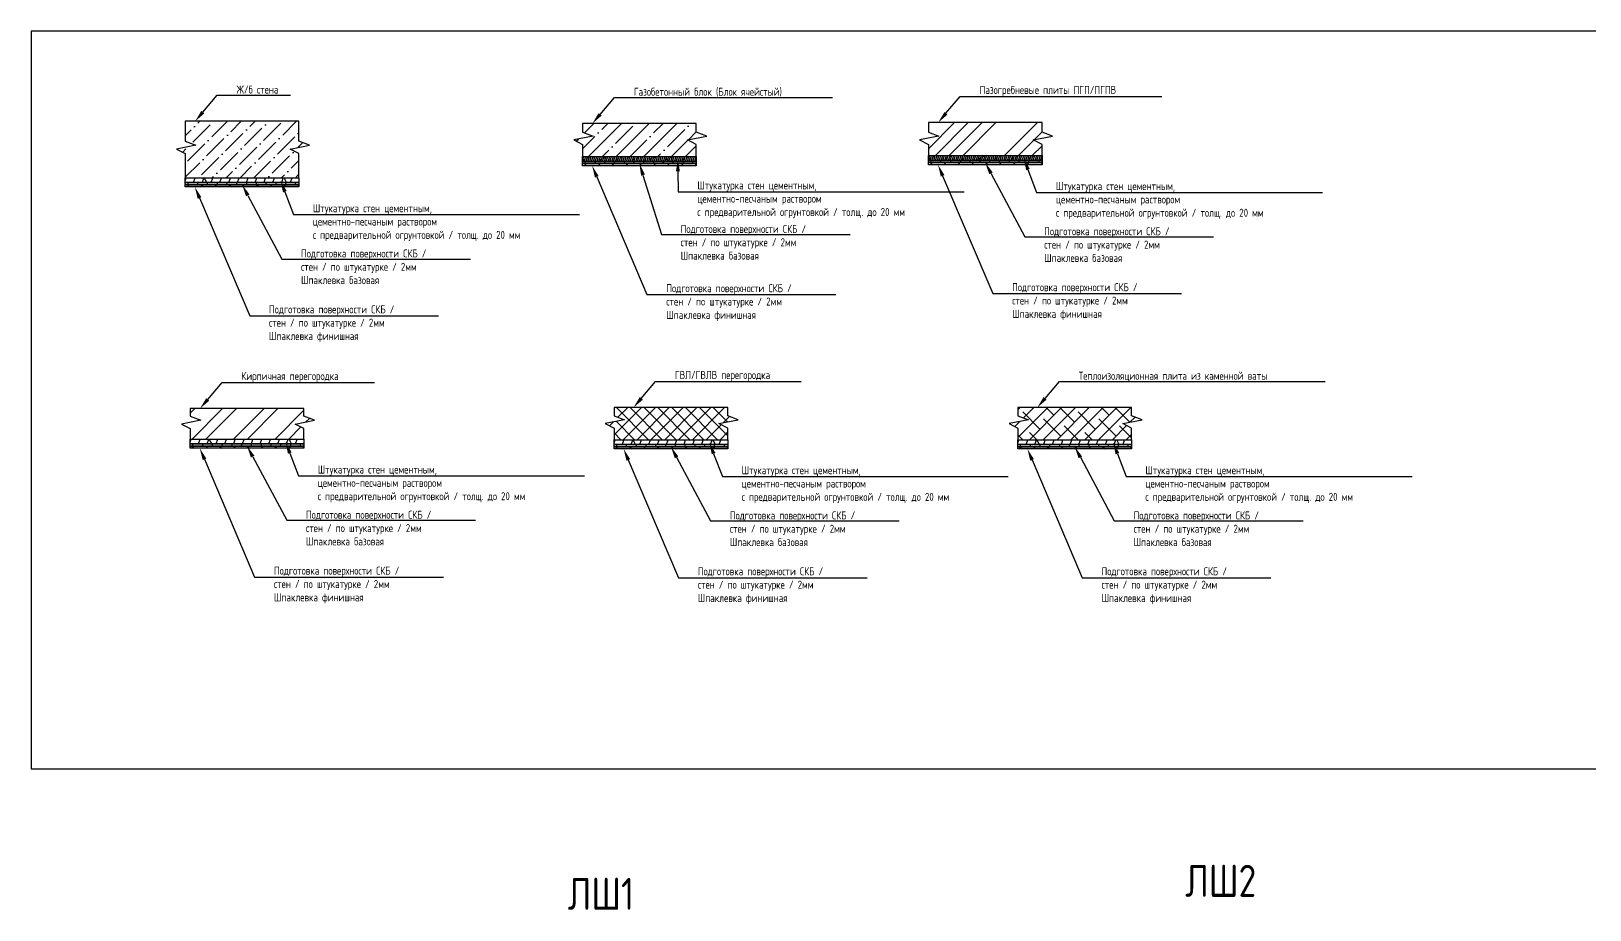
# Model space of a CAD drawing. Header units: millimetres. Extents: x -56773 to 221258, y -262288 to 26541.
# Drawn here: x 147655 to 186614, y 4582 to 26541 of the extents above; entities that cross this region are included whole.
import ezdxf
from ezdxf import colors
from ezdxf.entities.mleader import LeaderData, LeaderLine
from ezdxf.math import Vec2, Vec3

# ---------------------------------------------------------------- set-up
doc = ezdxf.new("R2010")
doc.units = ezdxf.units.MM
doc.styles.get("Standard").update_dxf_attribs({"font": 'ГОСТ тип А.ttf'})

msp = doc.modelspace()

# ---------------------------------------------------------------- hatches: boundary and pattern name
at = {"transparency": 33554687}
h = msp.add_hatch(dxfattribs=at)
h.set_pattern_fill('ANSI36', color=256, scale=77)
h.paths.add_polyline_path([(154348.233, 23485.7256), (154127.5891, 23596.1583), (154612.0486, 23689.6031), (154348.233, 23793.6646), (154348.233, 24288.5345), (151506.9843, 24288.5345), (151506.9843, 23793.6646), (151770.7999, 23689.6031), (151286.3404, 23596.1583), (151506.9843, 23485.7256), (151506.9843, 22879.4888), (154348.233, 22879.4888)])
h = msp.add_hatch(dxfattribs=at)
h.set_pattern_fill('ANSI35', color=256, scale=77)
h.set_pattern_definition([(45, (1493.9, 227.16), (-345.7399, 345.7399), []), (45, (1839.65, 227.16), (-345.7399, 345.7399), [611.1875, -122.2375, 0, -122.2375])])
h.paths.add_polyline_path([(164278.6708, 23712.888), (164058.0269, 23823.3207), (164542.4864, 23916.7654), (164278.6708, 24020.827), (164278.6708, 24233.6664), (161437.4222, 24233.6664), (161437.4222, 24020.827), (161701.2377, 23916.7654), (161216.7782, 23823.3207), (161437.4222, 23712.888), (161437.4222, 23407.9691), (164278.6708, 23407.9691)])
h = msp.add_hatch(dxfattribs=at)
h.set_pattern_fill('ANSI34', color=256, scale=77)
h.set_pattern_definition([(45, (1493.9, 227.2), (-1037.22, 1037.22), []), (45, (1839.6, 227.2), (-1037.22, 1037.22), []), (45, (2185.4, 227.2), (-1037.22, 1037.22), []), (45, (2531.1, 227.2), (-1037.22, 1037.22), [])])
h.paths.add_polyline_path([(172923.255, 23712.888), (172702.6111, 23823.3207), (173187.0706, 23916.7654), (172923.255, 24020.827), (172923.255, 24255.1775), (170082.0063, 24255.1775), (170082.0063, 24020.827), (170345.8219, 23916.7654), (169861.3624, 23823.3207), (170082.0063, 23712.888), (170082.0063, 23433.2622), (172923.255, 23433.2622)])
at = {"lineweight": 30, "transparency": 33554687}
h = msp.add_hatch(dxfattribs=at)
h.set_pattern_fill('DOLMIT', color=6, scale=6.9, angle=72)
h.set_pattern_definition([(72, (9930.44, 528.48), (-41.670541, 13.53958), []), (117, (9930.44, 528.48), (-110.42017, -56.261885), [61.96377, -123.92753])])
h.paths.add_polyline_path([(161437.4222, 23407.9691), (164278.6708, 23407.9691), (164278.6708, 23285.4475), (161437.4222, 23285.4475)])
h = msp.add_hatch(dxfattribs=at)
h.set_pattern_fill('DOLMIT', color=6, scale=6.9, angle=72)
h.set_pattern_definition([(72, (18575.02, 553.773), (-41.670541, 13.53958), []), (117, (18575.02, 553.77), (-110.42017, -56.261885), [61.96377, -123.92753])])
h.paths.add_polyline_path([(170082.0063, 23433.2622), (172923.255, 23433.2622), (172923.255, 23310.7406), (170082.0063, 23310.7406)])
h = msp.add_hatch(dxfattribs=at)
h.set_pattern_fill('ANSI33', color=5, scale=77, angle=45)
h.set_pattern_definition([(90, (9930.44, 528.5), (-488.95, 0), []), (90, (10174.9, 772.96), (-488.95, 0), [244.475, -122.2375])])
h.paths.add_polyline_path([(161437.4222, 23285.4475), (164278.6708, 23285.4475), (164278.6708, 23231.3895), (161437.4222, 23231.3895)])
at = {"lineweight": 30, "true_color": 0x139b48, "transparency": 33554687}
h = msp.add_hatch(dxfattribs=at)
h.set_pattern_fill('ANSI31', color=114, scale=77, angle=90)
h.set_pattern_definition([(135, (9930.44, 528.48), (-172.86993, -172.86993), [])])
h.paths.add_polyline_path([(161437.4222, 23231.3895), (164278.6708, 23231.3895), (164278.6708, 23177.3316), (161437.4222, 23177.3316)])
at = {"lineweight": 30, "transparency": 33554687}
h = msp.add_hatch(dxfattribs=at)
h.set_pattern_fill('ANSI33', color=5, scale=77, angle=45)
h.set_pattern_definition([(90, (18575, 553.77), (-488.95, 0), []), (90, (18819.5, 798.25), (-488.95, 0), [244.475, -122.2375])])
h.paths.add_polyline_path([(170082.0063, 23310.7406), (172923.255, 23310.7406), (172923.255, 23256.6826), (170082.0063, 23256.6826)])
at = {"lineweight": 30, "true_color": 0x139b48, "transparency": 33554687}
h = msp.add_hatch(dxfattribs=at)
h.set_pattern_fill('ANSI31', color=114, scale=77, angle=90)
h.set_pattern_definition([(135, (18575.02, 553.77), (-172.86993, -172.86993), [])])
h.paths.add_polyline_path([(170082.0063, 23256.6826), (172923.255, 23256.6826), (172923.255, 23202.6247), (170082.0063, 23202.6247)])
at = {"lineweight": 30, "transparency": 33554687}
h = msp.add_hatch(dxfattribs=at)
h.set_pattern_fill('DOLMIT', color=6, scale=33, angle=72)
h.paths.add_polyline_path([(151506.9843, 22879.4888), (154348.233, 22879.4888), (154348.233, 22756.9672), (151506.9843, 22756.9672)])
h = msp.add_hatch(dxfattribs=at)
h.set_pattern_fill('ANSI33', color=5, scale=77, angle=45)
h.paths.add_polyline_path([(151506.9843, 22756.9672), (154348.233, 22756.9672), (154348.233, 22702.9092), (151506.9843, 22702.9092)])
at = {"lineweight": 30, "true_color": 0x139b48, "transparency": 33554687}
h = msp.add_hatch(dxfattribs=at)
h.set_pattern_fill('ANSI31', color=114, scale=77, angle=90)
h.paths.add_polyline_path([(151506.9843, 22702.9092), (154348.233, 22702.9092), (154348.233, 22648.8513), (151506.9843, 22648.8513)])
at = {"transparency": 33554687}
h = msp.add_hatch(dxfattribs=at)
h.set_pattern_fill('ANSI32', color=256, scale=77)
h.set_pattern_definition([(45, (-4310, -6872.95), (-518.6098, 518.6098), []), (45, (-3964.3, -6872.95), (-518.6098, 518.6098), [])])
h.paths.add_polyline_path([(154471.4913, 16612.7755), (154250.8474, 16723.2082), (154735.3069, 16816.653), (154471.4913, 16920.7145), (154471.4913, 17110.0829), (151630.2426, 17110.0829), (151630.2426, 16920.7145), (151894.0582, 16816.653), (151409.5987, 16723.2082), (151630.2426, 16612.7755), (151630.2426, 16348.85), (154471.4913, 16348.85)])
h = msp.add_hatch(dxfattribs=at)
h.set_pattern_fill('ANSI37', color=256, scale=77)
h.set_pattern_definition([(45, (-1803.3, -6862.15), (-172.86993, 172.86993), []), (135, (-1803.3, -6862.15), (-172.86993, -172.86993), [])])
h.paths.add_polyline_path([(165066.4226, 16623.5733), (164845.7787, 16734.006), (165330.2381, 16827.4508), (165066.4226, 16931.5123), (165066.4226, 17135.376), (162225.1739, 17135.376), (162225.1739, 16931.5123), (162488.9894, 16827.4508), (162004.53, 16734.006), (162225.1739, 16623.5733), (162225.1739, 16332.343), (165066.4226, 16332.343)])
h = msp.add_hatch(dxfattribs=at)
h.set_pattern_fill('ANSI38', color=256, scale=77)
h.paths.add_polyline_path([(175158.6198, 16623.5733), (174937.9759, 16734.006), (175422.4354, 16827.4508), (175158.6198, 16931.5123), (175158.6198, 17135.376), (172317.3711, 17135.376), (172317.3711, 16931.5123), (172581.1867, 16827.4508), (172096.7272, 16734.006), (172317.3711, 16623.5733), (172317.3711, 16332.343), (175158.6198, 16332.343)])
at = {"lineweight": 30, "transparency": 33554687}
h = msp.add_hatch(dxfattribs=at)
h.set_pattern_fill('DOLMIT', color=6, scale=33, angle=72)
h.set_pattern_definition([(72, (123.26, -6530.64), (-199.2939, 64.7545), []), (117, (123.26, -6530.64), (-528.0964, -269.0786), [296.3485, -592.697])])
h.paths.add_polyline_path([(151630.2426, 16348.85), (154471.4913, 16348.85), (154471.4913, 16226.3284), (151630.2426, 16226.3284)])
h = msp.add_hatch(dxfattribs=at)
h.set_pattern_fill('ANSI33', color=5, scale=77, angle=45)
h.set_pattern_definition([(90, (123.26, -6530.64), (-488.95, 0), []), (90, (367.73, -6286.16), (-488.95, 0), [244.475, -122.2375])])
h.paths.add_polyline_path([(151630.2426, 16226.3284), (154471.4913, 16226.3284), (154471.4913, 16172.2704), (151630.2426, 16172.2704)])
at = {"lineweight": 30, "true_color": 0x139b48, "transparency": 33554687}
h = msp.add_hatch(dxfattribs=at)
h.set_pattern_fill('ANSI31', color=114, scale=77, angle=90)
h.set_pattern_definition([(135, (123.26, -6530.64), (-172.86993, -172.86993), [])])
h.paths.add_polyline_path([(151630.2426, 16172.2704), (154471.4913, 16172.2704), (154471.4913, 16118.2125), (151630.2426, 16118.2125)])
at = {"lineweight": 30, "transparency": 33554687}
h = msp.add_hatch(dxfattribs=at)
h.set_pattern_fill('DOLMIT', color=6, scale=33, angle=72)
h.set_pattern_definition([(72, (10718.2, -6547.15), (-199.2939, 64.7545), []), (117, (10718.2, -6547.15), (-528.0964, -269.0786), [296.3485, -592.697])])
h.paths.add_polyline_path([(162225.1739, 16332.343), (165066.4226, 16332.343), (165066.4226, 16209.8214), (162225.1739, 16209.8214)])
h = msp.add_hatch(dxfattribs=at)
h.set_pattern_fill('ANSI33', color=5, scale=77, angle=45)
h.set_pattern_definition([(90, (10718.2, -6547.15), (-488.95, 0), []), (90, (10962.66, -6302.67), (-488.95, 0), [244.475, -122.2375])])
h.paths.add_polyline_path([(162225.1739, 16209.8214), (165066.4226, 16209.8214), (165066.4226, 16155.7634), (162225.1739, 16155.7634)])
at = {"lineweight": 30, "true_color": 0x139b48, "transparency": 33554687}
h = msp.add_hatch(dxfattribs=at)
h.set_pattern_fill('ANSI31', color=114, scale=77, angle=90)
h.set_pattern_definition([(135, (10718.2, -6547.15), (-172.86993, -172.86993), [])])
h.paths.add_polyline_path([(162225.1739, 16155.7634), (165066.4226, 16155.7634), (165066.4226, 16101.7055), (162225.1739, 16101.7055)])
at = {"lineweight": 30, "transparency": 33554687}
h = msp.add_hatch(dxfattribs=at)
h.set_pattern_fill('DOLMIT', color=6, scale=33, angle=72)
h.set_pattern_definition([(72, (20810.39, -6547.15), (-199.2939, 64.7545), []), (117, (20810.4, -6547.15), (-528.0964, -269.0786), [296.3485, -592.697])])
h.paths.add_polyline_path([(172317.3711, 16332.343), (175158.6198, 16332.343), (175158.6198, 16209.8214), (172317.3711, 16209.8214)])
h = msp.add_hatch(dxfattribs=at)
h.set_pattern_fill('ANSI33', color=5, scale=77, angle=45)
h.set_pattern_definition([(90, (20810.4, -6547.15), (-488.95, 0), []), (90, (21054.86, -6302.67), (-488.95, 0), [244.475, -122.2375])])
h.paths.add_polyline_path([(172317.3711, 16209.8214), (175158.6198, 16209.8214), (175158.6198, 16155.7634), (172317.3711, 16155.7634)])
at = {"lineweight": 30, "true_color": 0x139b48, "transparency": 33554687}
h = msp.add_hatch(dxfattribs=at)
h.set_pattern_fill('ANSI31', color=114, scale=77, angle=90)
h.set_pattern_definition([(135, (20810.39, -6547.15), (-172.86993, -172.86993), [])])
h.paths.add_polyline_path([(172317.3711, 16155.7634), (175158.6198, 16155.7634), (175158.6198, 16101.7055), (172317.3711, 16101.7055)])

# ---------------------------------------------------------------- linework, layer by layer
at = {"color": 1}
msp.add_lwpolyline([(147654.6702, 8107.7287), (188944.13, 8107.7287), (188944.13, 26541.3309), (147654.6702, 26541.3309)], close=True, dxfattribs=at)
for points in [[(151506.9843, 23793.6646), (151770.7999, 23689.6031), (151286.3404, 23596.1583), (151506.9843, 23485.7256), (151506.9843, 22879.4888), (154348.233, 22879.4888), (154348.233, 23485.7256), (154127.5891, 23596.1583), (154612.0486, 23689.6031), (154348.233, 23793.6646), (154348.233, 24288.5345), (151506.9843, 24288.5345)], [(161437.4222, 24020.827), (161701.2377, 23916.7654), (161216.7782, 23823.3207), (161437.4222, 23712.888), (161437.4222, 23407.9691), (164278.6708, 23407.9691), (164278.6708, 23712.888), (164058.0269, 23823.3207), (164542.4864, 23916.7654), (164278.6708, 24020.827), (164278.6708, 24233.6664), (161437.4222, 24233.6664)], [(170082.0063, 24020.827), (170345.8219, 23916.7654), (169861.3624, 23823.3207), (170082.0063, 23712.888), (170082.0063, 23433.2622), (172923.255, 23433.2622), (172923.255, 23712.888), (172702.6111, 23823.3207), (173187.0706, 23916.7654), (172923.255, 24020.827), (172923.255, 24255.1775), (170082.0063, 24255.1775)], [(161437.4222, 23407.9691), (164278.6708, 23407.9691), (164278.6708, 23285.4475), (161437.4222, 23285.4475)], [(170082.0063, 23433.2622), (172923.255, 23433.2622), (172923.255, 23310.7406), (170082.0063, 23310.7406)], [(161437.4222, 23285.4475), (164278.6708, 23285.4475), (164278.6708, 23231.3895), (161437.4222, 23231.3895)], [(161437.4222, 23231.3895), (164278.6708, 23231.3895), (164278.6708, 23177.3316), (161437.4222, 23177.3316)], [(170082.0063, 23310.7406), (172923.255, 23310.7406), (172923.255, 23256.6826), (170082.0063, 23256.6826)], [(170082.0063, 23256.6826), (172923.255, 23256.6826), (172923.255, 23202.6247), (170082.0063, 23202.6247)], [(151630.2426, 16920.7145), (151894.0582, 16816.653), (151409.5987, 16723.2082), (151630.2426, 16612.7755), (151630.2426, 16348.85), (154471.4913, 16348.85), (154471.4913, 16612.7755), (154250.8474, 16723.2082), (154735.3069, 16816.653), (154471.4913, 16920.7145), (154471.4913, 17110.0829), (151630.2426, 17110.0829)], [(162225.1739, 16931.5123), (162488.9894, 16827.4508), (162004.53, 16734.006), (162225.1739, 16623.5733), (162225.1739, 16332.343), (165066.4226, 16332.343), (165066.4226, 16623.5733), (164845.7787, 16734.006), (165330.2381, 16827.4508), (165066.4226, 16931.5123), (165066.4226, 17135.376), (162225.1739, 17135.376)], [(172317.3711, 16931.5123), (172581.1867, 16827.4508), (172096.7272, 16734.006), (172317.3711, 16623.5733), (172317.3711, 16332.343), (175158.6198, 16332.343), (175158.6198, 16623.5733), (174937.9759, 16734.006), (175422.4354, 16827.4508), (175158.6198, 16931.5123), (175158.6198, 17135.376), (172317.3711, 17135.376)]]:
    msp.add_lwpolyline(points, close=True)
at = {"color": 6, "lineweight": 30}
for points in [[(151506.9843, 22879.4888), (154348.233, 22879.4888), (154348.233, 22756.9672), (151506.9843, 22756.9672)], [(151630.2426, 16348.85), (154471.4913, 16348.85), (154471.4913, 16226.3284), (151630.2426, 16226.3284)], [(162225.1739, 16332.343), (165066.4226, 16332.343), (165066.4226, 16209.8214), (162225.1739, 16209.8214)], [(172317.3711, 16332.343), (175158.6198, 16332.343), (175158.6198, 16209.8214), (172317.3711, 16209.8214)]]:
    msp.add_lwpolyline(points, close=True, dxfattribs=at)
at = {"color": 5, "lineweight": 30}
for points in [[(151506.9843, 22756.9672), (154348.233, 22756.9672), (154348.233, 22702.9092), (151506.9843, 22702.9092)], [(151630.2426, 16226.3284), (154471.4913, 16226.3284), (154471.4913, 16172.2704), (151630.2426, 16172.2704)], [(162225.1739, 16209.8214), (165066.4226, 16209.8214), (165066.4226, 16155.7634), (162225.1739, 16155.7634)], [(172317.3711, 16209.8214), (175158.6198, 16209.8214), (175158.6198, 16155.7634), (172317.3711, 16155.7634)]]:
    msp.add_lwpolyline(points, close=True, dxfattribs=at)
at = {"color": 3, "lineweight": 30}
for points in [[(151506.9843, 22702.9092), (154348.233, 22702.9092), (154348.233, 22648.8513), (151506.9843, 22648.8513)], [(151630.2426, 16172.2704), (154471.4913, 16172.2704), (154471.4913, 16118.2125), (151630.2426, 16118.2125)], [(162225.1739, 16155.7634), (165066.4226, 16155.7634), (165066.4226, 16101.7055), (162225.1739, 16101.7055)], [(172317.3711, 16155.7634), (175158.6198, 16155.7634), (175158.6198, 16101.7055), (172317.3711, 16101.7055)]]:
    msp.add_lwpolyline(points, close=True, dxfattribs=at)

# ---------------------------------------------------------------- texts
at = {"lineweight": 30, "char_height": 800, "attachment_point": 1}
for s, insert in [('ЛШ2', (176502.2183, 5706.5443)), ('ЛШ1', (161067.0145, 5382.4525))]:
    msp.add_mtext_dynamic_manual_height_columns(s, width=7.595256, gutter_width=1, heights=[0], dxfattribs=dict(at, insert=insert))

# ---------------------------------------------------------------- leaders
ml = msp.add_multileader_mtext('Standard')
ml.set_content('Ж/б стена', color=256)
ml.set_leader_properties()
ml.build(insert=Vec2(0, 0))
ml.multileader.update_dxf_attribs({"text_left_attachment_type": 6, "text_right_attachment_type": 6, "dogleg_length": 0.36, "arrow_head_size": 300})
ctx = ml.context
ctx.base_point, ctx.char_height, ctx.arrow_head_size, ctx.landing_gap_size, ctx.plane_origin = Vec3(152785.8929, 24942.3048), 200, 300, 0.09, Vec3(151752.1907, 24288.5345)
ctx.left_attachment, ctx.right_attachment = 6, 6
notes = []
notes.append((ctx, [(0, (1, 1, 0), (152303.8172, 24942.3048), (1, 0), 482.0757, [(0, [(151752.1907, 24288.5345)], 0, [])])]))
ctx.mtext.insert, ctx.mtext.flow_direction = Vec3(152785.9829, 25182.3048), 5
ml = msp.add_multileader_mtext('Standard')
ml.set_content('Газобетонный блок (Блок ячейстый)', color=256)
ml.set_leader_properties()
ml.build(insert=Vec2(0, 0))
ml.multileader.update_dxf_attribs({"text_left_attachment_type": 6, "text_right_attachment_type": 6, "dogleg_length": 0.36, "arrow_head_size": 300})
ctx = ml.context
ctx.base_point, ctx.char_height, ctx.arrow_head_size, ctx.landing_gap_size, ctx.plane_origin = Vec3(162716.3307, 24887.4367), 200, 300, 0.09, Vec3(161682.6286, 24233.6664)
ctx.left_attachment, ctx.right_attachment = 6, 6
notes.append((ctx, [(0, (1, 1, 0), (162234.255, 24887.4367), (1, 0), 482.0757, [(0, [(161682.6286, 24233.6664)], 0, [])])]))
ctx.mtext.insert, ctx.mtext.flow_direction = Vec3(162716.4207, 25127.4367), 5
ml = msp.add_multileader_mtext('Standard')
ml.set_content('Пазогребневые плиты ПГП/ПГПВ ', color=256)
ml.set_leader_properties()
ml.build(insert=Vec2(0, 0))
ml.multileader.update_dxf_attribs({"text_left_attachment_type": 6, "text_right_attachment_type": 6, "dogleg_length": 0.36, "arrow_head_size": 300})
ctx = ml.context
ctx.base_point, ctx.char_height, ctx.arrow_head_size, ctx.landing_gap_size, ctx.plane_origin = Vec3(171360.9149, 24912.7298), 200, 300, 0.09, Vec3(170327.2128, 24258.9595)
ctx.left_attachment, ctx.right_attachment = 6, 6
notes.append((ctx, [(0, (1, 1, 0), (170878.8392, 24912.7298), (1, 0), 482.0757, [(0, [(170327.2128, 24258.9595)], 0, [])])]))
ctx.mtext.insert, ctx.mtext.flow_direction = Vec3(171361.0049, 25172.7298), 5
ml = msp.add_multileader_mtext('Standard')
ml.set_content('Подготовка поверхности СКБ / \\Pстен / по штукатурке / 2мм\\PШпаклевка финишная', color=256)
ml.set_leader_properties()
ml.build(insert=Vec2(0, 0))
ml.multileader.update_dxf_attribs({"text_left_attachment_type": 6, "text_right_attachment_type": 6, "dogleg_length": 0.36, "arrow_head_size": 300})
ctx = ml.context
ctx.base_point, ctx.char_height, ctx.arrow_head_size, ctx.landing_gap_size, ctx.plane_origin = Vec3(163529.6255, 19958.3298), 200, 300, 0.09, Vec3(162057.2134, 21868.0563)
ctx.left_attachment, ctx.right_attachment = 6, 6
notes.append((ctx, [(0, (1, 1, 0), (163047.5498, 19958.3298), (1, 0), 482.0757, [(0, [(161675.5834, 23177.3316)], 0, [])])]))
ctx.mtext.insert, ctx.mtext.width, ctx.mtext.flow_direction = Vec3(163529.7155, 20218.3298), 4727.554624, 5
ml = msp.add_multileader_mtext('Standard')
ml.set_content('Подготовка поверхности СКБ / \\Pстен / по штукатурке / 2мм\\PШпаклевка базовая', color=256)
ml.set_leader_properties()
ml.build(insert=Vec2(0, 0))
ml.multileader.update_dxf_attribs({"text_left_attachment_type": 6, "text_right_attachment_type": 6, "dogleg_length": 0.36, "arrow_head_size": 300})
ctx = ml.context
ctx.base_point, ctx.char_height, ctx.arrow_head_size, ctx.landing_gap_size, ctx.plane_origin = Vec3(163889.9563, 21458.7661), 200, 300, 0.09, Vec3(162858.0465, 23285.4475)
ctx.left_attachment, ctx.right_attachment = 6, 6
notes.append((ctx, [(0, (1, 1, 0), (163407.8806, 21458.7661), (1, 0), 482.0757, [(0, [(162858.0465, 23231.3895)], 0, [])])]))
ctx.mtext.insert, ctx.mtext.width, ctx.mtext.flow_direction = Vec3(163890.0463, 21698.7661), 4727.554624, 5
ml = msp.add_multileader_mtext('Standard')
ml.set_content('Штукатурка стен цементным, \\Pцементно-песчаным раствором \\Pс предварительной огрунтовкой / толщ. до 20 мм', color=256)
ml.set_leader_properties()
ml.build(insert=Vec2(0, 0))
ml.multileader.update_dxf_attribs({"text_left_attachment_type": 6, "text_right_attachment_type": 6, "dogleg_length": 0.36, "arrow_head_size": 300})
ctx = ml.context
ctx.base_point, ctx.char_height, ctx.arrow_head_size, ctx.landing_gap_size, ctx.plane_origin = Vec3(164306.2378, 22529.336), 200, 300, 0.09, Vec3(164127.0075, 23407.9691)
ctx.left_attachment, ctx.right_attachment = 6, 6
notes.append((ctx, [(0, (1, 1, 0), (163824.0721, 22529.336), (1, 0), 482.1657, [(0, [(163819.2076, 23337.23)], 0, [])])]))
ctx.mtext.insert, ctx.mtext.flow_direction = Vec3(164306.3278, 22789.336), 5
ml = msp.add_multileader_mtext('Standard')
ml.set_content('Подготовка поверхности СКБ / \\Pстен / по штукатурке / 2мм\\PШпаклевка финишная', color=256)
ml.set_leader_properties()
ml.build(insert=Vec2(0, 0))
ml.multileader.update_dxf_attribs({"text_left_attachment_type": 6, "text_right_attachment_type": 6, "dogleg_length": 0.36, "arrow_head_size": 300})
ctx = ml.context
ctx.base_point, ctx.char_height, ctx.arrow_head_size, ctx.landing_gap_size, ctx.plane_origin = Vec3(172174.2097, 19983.6229), 200, 300, 0.09, Vec3(170701.7976, 21893.3495)
ctx.left_attachment, ctx.right_attachment = 6, 6
notes.append((ctx, [(0, (1, 1, 0), (171692.134, 19983.6229), (1, 0), 482.0757, [(0, [(170320.1676, 23202.6247)], 0, [])])]))
ctx.mtext.insert, ctx.mtext.width, ctx.mtext.flow_direction = Vec3(172174.2997, 20243.6229), 4727.554624, 5
ml = msp.add_multileader_mtext('Standard')
ml.set_content('Подготовка поверхности СКБ / \\Pстен / по штукатурке / 2мм\\PШпаклевка базовая', color=256)
ml.set_leader_properties()
ml.build(insert=Vec2(0, 0))
ml.multileader.update_dxf_attribs({"text_left_attachment_type": 6, "text_right_attachment_type": 6, "dogleg_length": 0.36, "arrow_head_size": 300})
ctx = ml.context
ctx.base_point, ctx.char_height, ctx.arrow_head_size, ctx.landing_gap_size, ctx.plane_origin = Vec3(172975.0428, 21401.0141), 200, 300, 0.09, Vec3(171502.6307, 23310.7406)
ctx.left_attachment, ctx.right_attachment = 6, 6
notes.append((ctx, [(0, (1, 1, 0), (172492.9671, 21401.0141), (1, 0), 482.0757, [(0, [(171502.6307, 23256.6826)], 0, [])])]))
ctx.mtext.insert, ctx.mtext.width, ctx.mtext.flow_direction = Vec3(172975.1328, 21641.0141), 4727.554624, 5
ml = msp.add_multileader_mtext('Standard')
ml.set_content('Штукатурка стен цементным, \\Pцементно-песчаным раствором \\Pс предварительной огрунтовкой / толщ. до 20 мм', color=256)
ml.set_leader_properties()
ml.build(insert=Vec2(0, 0))
ml.multileader.update_dxf_attribs({"text_left_attachment_type": 6, "text_right_attachment_type": 6, "dogleg_length": 0.36, "arrow_head_size": 300})
ctx = ml.context
ctx.base_point, ctx.char_height, ctx.arrow_head_size, ctx.landing_gap_size, ctx.plane_origin = Vec3(173269.5986, 22510.7252), 200, 300, 0.09, Vec3(172771.5917, 23433.2622)
ctx.left_attachment, ctx.right_attachment = 6, 6
notes.append((ctx, [(0, (1, 1, 0), (172787.4329, 22510.7252), (1, 0), 482.1657, [(0, [(172463.7918, 23362.5231)], 0, [])])]))
ctx.mtext.insert, ctx.mtext.flow_direction = Vec3(173269.6886, 22770.7252), 5
ml = msp.add_multileader_mtext('Standard')
ml.set_content('Подготовка поверхности СКБ / \\Pстен / по штукатурке / 2мм\\PШпаклевка финишная', color=256)
ml.set_leader_properties()
ml.build(insert=Vec2(0, 0))
ml.multileader.update_dxf_attribs({"text_left_attachment_type": 6, "text_right_attachment_type": 6, "dogleg_length": 0.36, "arrow_head_size": 300})
ctx = ml.context
ctx.base_point, ctx.char_height, ctx.arrow_head_size, ctx.landing_gap_size, ctx.plane_origin = Vec3(153599.1877, 19429.8495), 200, 300, 0.09, Vec3(152126.7756, 21339.576)
ctx.left_attachment, ctx.right_attachment = 6, 6
notes.append((ctx, [(0, (1, 1, 0), (153117.112, 19429.8495), (1, 0), 482.0757, [(0, [(151745.1456, 22648.8513)], 0, [])])]))
ctx.mtext.insert, ctx.mtext.width, ctx.mtext.flow_direction = Vec3(153599.2777, 19689.8495), 4727.554624, 5
ml = msp.add_multileader_mtext('Standard')
ml.set_content('Подготовка поверхности СКБ / \\Pстен / по штукатурке / 2мм\\PШпаклевка базовая', color=256)
ml.set_leader_properties()
ml.build(insert=Vec2(0, 0))
ml.multileader.update_dxf_attribs({"text_left_attachment_type": 6, "text_right_attachment_type": 6, "dogleg_length": 0.36, "arrow_head_size": 300})
ctx = ml.context
ctx.base_point, ctx.char_height, ctx.arrow_head_size, ctx.landing_gap_size, ctx.plane_origin = Vec3(154400.0208, 20847.2406), 200, 300, 0.09, Vec3(152927.6087, 22756.9672)
ctx.left_attachment, ctx.right_attachment = 6, 6
notes.append((ctx, [(0, (1, 1, 0), (153917.9451, 20847.2406), (1, 0), 482.0757, [(0, [(152927.6087, 22702.9092)], 0, [])])]))
ctx.mtext.insert, ctx.mtext.width, ctx.mtext.flow_direction = Vec3(154400.1108, 21087.2406), 4727.554624, 5
ml = msp.add_multileader_mtext('Standard')
ml.set_content('Штукатурка стен цементным, \\Pцементно-песчаным раствором \\Pс предварительной огрунтовкой / толщ. до 20 мм', color=256)
ml.set_leader_properties()
ml.build(insert=Vec2(0, 0))
ml.multileader.update_dxf_attribs({"text_left_attachment_type": 6, "text_right_attachment_type": 6, "dogleg_length": 0.36, "arrow_head_size": 300})
ctx = ml.context
ctx.base_point, ctx.char_height, ctx.arrow_head_size, ctx.landing_gap_size, ctx.plane_origin = Vec3(154694.5766, 21956.9518), 200, 300, 0.09, Vec3(154196.5697, 22879.4888)
ctx.left_attachment, ctx.right_attachment = 6, 6
notes.append((ctx, [(0, (1, 1, 0), (154212.4109, 21956.9518), (1, 0), 482.1657, [(0, [(153888.7697, 22808.7497)], 0, [])])]))
ctx.mtext.insert, ctx.mtext.flow_direction = Vec3(154694.6666, 22216.9518), 5
ml = msp.add_multileader_mtext('Standard')
ml.set_content('Кирпичная перегородка', color=256)
ml.set_leader_properties()
ml.build(insert=Vec2(0, 0))
ml.multileader.update_dxf_attribs({"text_left_attachment_type": 6, "text_right_attachment_type": 6, "dogleg_length": 0.36, "arrow_head_size": 300})
ctx = ml.context
ctx.base_point, ctx.char_height, ctx.arrow_head_size, ctx.landing_gap_size, ctx.plane_origin = Vec3(152909.1512, 17763.8531), 200, 300, 0.09, Vec3(151875.449, 17110.0829)
ctx.left_attachment, ctx.right_attachment = 6, 6
notes.append((ctx, [(0, (1, 1, 0), (152427.0755, 17763.8531), (1, 0), 482.0757, [(0, [(151875.449, 17110.0829)], 0, [])])]))
ctx.mtext.insert, ctx.mtext.flow_direction = Vec3(152909.2412, 18023.8531), 5
ml = msp.add_multileader_mtext('Standard')
ml.set_content('ГВЛ/ГВЛВ перегородка', color=256)
ml.set_leader_properties()
ml.build(insert=Vec2(0, 0))
ml.multileader.update_dxf_attribs({"text_left_attachment_type": 6, "text_right_attachment_type": 6, "dogleg_length": 0.36, "arrow_head_size": 300})
ctx = ml.context
ctx.base_point, ctx.char_height, ctx.arrow_head_size, ctx.landing_gap_size, ctx.plane_origin = Vec3(163745.0703, 17789.1463), 200, 300, 0.09, Vec3(162711.3681, 17135.376)
ctx.left_attachment, ctx.right_attachment = 6, 6
notes.append((ctx, [(0, (1, 1, 0), (163262.9946, 17789.1463), (1, 0), 482.0757, [(0, [(162711.3681, 17135.376)], 0, [])])]))
ctx.mtext.insert, ctx.mtext.flow_direction = Vec3(163745.1603, 18049.1463), 5
ml = msp.add_multileader_mtext('Standard')
ml.set_content('Теплоизоляционная плита из каменной ваты', color=256)
ml.set_leader_properties()
ml.build(insert=Vec2(0, 0))
ml.multileader.update_dxf_attribs({"text_left_attachment_type": 6, "text_right_attachment_type": 6, "dogleg_length": 0.36, "arrow_head_size": 300})
ctx = ml.context
ctx.base_point, ctx.char_height, ctx.arrow_head_size, ctx.landing_gap_size, ctx.plane_origin = Vec3(173837.2675, 17789.1463), 200, 300, 0.09, Vec3(172803.5654, 17135.376)
ctx.left_attachment, ctx.right_attachment = 6, 6
notes.append((ctx, [(0, (1, 1, 0), (173355.1918, 17789.1463), (1, 0), 482.0757, [(0, [(172803.5654, 17135.376)], 0, [])])]))
ctx.mtext.insert, ctx.mtext.flow_direction = Vec3(173837.3575, 18029.1463), 5
ml = msp.add_multileader_mtext('Standard')
ml.set_content('Подготовка поверхности СКБ / \\Pстен / по штукатурке / 2мм\\PШпаклевка финишная', color=256)
ml.set_leader_properties()
ml.build(insert=Vec2(0, 0))
ml.multileader.update_dxf_attribs({"text_left_attachment_type": 6, "text_right_attachment_type": 6, "dogleg_length": 0.36, "arrow_head_size": 300})
ctx = ml.context
ctx.base_point, ctx.char_height, ctx.arrow_head_size, ctx.landing_gap_size, ctx.plane_origin = Vec3(153722.446, 12899.2107), 200, 300, 0.09, Vec3(152250.0339, 14808.9372)
ctx.left_attachment, ctx.right_attachment = 6, 6
notes.append((ctx, [(0, (1, 1, 0), (153240.3703, 12899.2107), (1, 0), 482.0757, [(0, [(151868.4039, 16118.2125)], 0, [])])]))
ctx.mtext.insert, ctx.mtext.width, ctx.mtext.flow_direction = Vec3(153722.536, 13159.2107), 4727.554624, 5
ml = msp.add_multileader_mtext('Standard')
ml.set_content('Подготовка поверхности СКБ / \\Pстен / по штукатурке / 2мм\\PШпаклевка базовая', color=256)
ml.set_leader_properties()
ml.build(insert=Vec2(0, 0))
ml.multileader.update_dxf_attribs({"text_left_attachment_type": 6, "text_right_attachment_type": 6, "dogleg_length": 0.36, "arrow_head_size": 300})
ctx = ml.context
ctx.base_point, ctx.char_height, ctx.arrow_head_size, ctx.landing_gap_size, ctx.plane_origin = Vec3(154523.2791, 14316.6018), 200, 300, 0.09, Vec3(153050.867, 16226.3284)
ctx.left_attachment, ctx.right_attachment = 6, 6
notes.append((ctx, [(0, (1, 1, 0), (154041.2034, 14316.6018), (1, 0), 482.0757, [(0, [(153050.867, 16172.2704)], 0, [])])]))
ctx.mtext.insert, ctx.mtext.width, ctx.mtext.flow_direction = Vec3(154523.3691, 14556.6018), 4727.554624, 5
ml = msp.add_multileader_mtext('Standard')
ml.set_content('Штукатурка стен цементным, \\Pцементно-песчаным раствором \\Pс предварительной огрунтовкой / толщ. до 20 мм', color=256)
ml.set_leader_properties()
ml.build(insert=Vec2(0, 0))
ml.multileader.update_dxf_attribs({"text_left_attachment_type": 6, "text_right_attachment_type": 6, "dogleg_length": 0.36, "arrow_head_size": 300})
ctx = ml.context
ctx.base_point, ctx.char_height, ctx.arrow_head_size, ctx.landing_gap_size, ctx.plane_origin = Vec3(154817.8349, 15426.313), 200, 300, 0.09, Vec3(154319.828, 16348.85)
ctx.left_attachment, ctx.right_attachment = 6, 6
notes.append((ctx, [(0, (1, 1, 0), (154335.6692, 15426.313), (1, 0), 482.1657, [(0, [(154012.028, 16278.1109)], 0, [])])]))
ctx.mtext.insert, ctx.mtext.flow_direction = Vec3(154817.9249, 15686.313), 5
ml = msp.add_multileader_mtext('Standard')
ml.set_content('Подготовка поверхности СКБ / \\Pстен / по штукатурке / 2мм\\PШпаклевка финишная', color=256)
ml.set_leader_properties()
ml.build(insert=Vec2(0, 0))
ml.multileader.update_dxf_attribs({"text_left_attachment_type": 6, "text_right_attachment_type": 6, "dogleg_length": 0.36, "arrow_head_size": 300})
ctx = ml.context
ctx.base_point, ctx.char_height, ctx.arrow_head_size, ctx.landing_gap_size, ctx.plane_origin = Vec3(164317.3772, 12882.7037), 200, 300, 0.09, Vec3(162844.9651, 14792.4303)
ctx.left_attachment, ctx.right_attachment = 6, 6
notes.append((ctx, [(0, (1, 1, 0), (163835.3016, 12882.7037), (1, 0), 482.0757, [(0, [(162463.3351, 16101.7055)], 0, [])])]))
ctx.mtext.insert, ctx.mtext.width, ctx.mtext.flow_direction = Vec3(164317.4672, 13142.7037), 4727.554624, 5
ml = msp.add_multileader_mtext('Standard')
ml.set_content('Подготовка поверхности СКБ / \\Pстен / по штукатурке / 2мм\\PШпаклевка базовая', color=256)
ml.set_leader_properties()
ml.build(insert=Vec2(0, 0))
ml.multileader.update_dxf_attribs({"text_left_attachment_type": 6, "text_right_attachment_type": 6, "dogleg_length": 0.36, "arrow_head_size": 300})
ctx = ml.context
ctx.base_point, ctx.char_height, ctx.arrow_head_size, ctx.landing_gap_size, ctx.plane_origin = Vec3(165118.2103, 14300.0949), 200, 300, 0.09, Vec3(163645.7982, 16209.8214)
ctx.left_attachment, ctx.right_attachment = 6, 6
notes.append((ctx, [(0, (1, 1, 0), (164636.1347, 14300.0949), (1, 0), 482.0757, [(0, [(163645.7982, 16155.7634)], 0, [])])]))
ctx.mtext.insert, ctx.mtext.width, ctx.mtext.flow_direction = Vec3(165118.3003, 14540.0949), 4727.554624, 5
ml = msp.add_multileader_mtext('Standard')
ml.set_content('Штукатурка стен цементным, \\Pцементно-песчаным раствором \\Pс предварительной огрунтовкой / толщ. до 20 мм', color=256)
ml.set_leader_properties()
ml.build(insert=Vec2(0, 0))
ml.multileader.update_dxf_attribs({"text_left_attachment_type": 6, "text_right_attachment_type": 6, "dogleg_length": 0.36, "arrow_head_size": 300})
ctx = ml.context
ctx.base_point, ctx.char_height, ctx.arrow_head_size, ctx.landing_gap_size, ctx.plane_origin = Vec3(165412.7662, 15409.806), 200, 300, 0.09, Vec3(164914.7593, 16332.343)
ctx.left_attachment, ctx.right_attachment = 6, 6
notes.append((ctx, [(0, (1, 1, 0), (164930.6005, 15409.806), (1, 0), 482.1657, [(0, [(164606.9593, 16261.604)], 0, [])])]))
ctx.mtext.insert, ctx.mtext.flow_direction = Vec3(165412.8562, 15669.806), 5
ml = msp.add_multileader_mtext('Standard')
ml.set_content('Подготовка поверхности СКБ / \\Pстен / по штукатурке / 2мм\\PШпаклевка финишная', color=256)
ml.set_leader_properties()
ml.build(insert=Vec2(0, 0))
ml.multileader.update_dxf_attribs({"text_left_attachment_type": 6, "text_right_attachment_type": 6, "dogleg_length": 0.36, "arrow_head_size": 300})
ctx = ml.context
ctx.base_point, ctx.char_height, ctx.arrow_head_size, ctx.landing_gap_size, ctx.plane_origin = Vec3(174409.5745, 12882.7037), 200, 300, 0.09, Vec3(172937.1624, 14792.4303)
ctx.left_attachment, ctx.right_attachment = 6, 6
notes.append((ctx, [(0, (1, 1, 0), (173927.4988, 12882.7037), (1, 0), 482.0757, [(0, [(172555.5324, 16101.7055)], 0, [])])]))
ctx.mtext.insert, ctx.mtext.width, ctx.mtext.flow_direction = Vec3(174409.6645, 13142.7037), 4727.554624, 5
ml = msp.add_multileader_mtext('Standard')
ml.set_content('Подготовка поверхности СКБ / \\Pстен / по штукатурке / 2мм\\PШпаклевка базовая', color=256)
ml.set_leader_properties()
ml.build(insert=Vec2(0, 0))
ml.multileader.update_dxf_attribs({"text_left_attachment_type": 6, "text_right_attachment_type": 6, "dogleg_length": 0.36, "arrow_head_size": 300})
ctx = ml.context
ctx.base_point, ctx.char_height, ctx.arrow_head_size, ctx.landing_gap_size, ctx.plane_origin = Vec3(175210.4076, 14300.0949), 200, 300, 0.09, Vec3(173737.9955, 16209.8214)
ctx.left_attachment, ctx.right_attachment = 6, 6
notes.append((ctx, [(0, (1, 1, 0), (174728.3319, 14300.0949), (1, 0), 482.0757, [(0, [(173737.9955, 16155.7634)], 0, [])])]))
ctx.mtext.insert, ctx.mtext.width, ctx.mtext.flow_direction = Vec3(175210.4976, 14540.0949), 4727.554624, 5
ml = msp.add_multileader_mtext('Standard')
ml.set_content('Штукатурка стен цементным, \\Pцементно-песчаным раствором \\Pс предварительной огрунтовкой / толщ. до 20 мм', color=256)
ml.set_leader_properties()
ml.build(insert=Vec2(0, 0))
ml.multileader.update_dxf_attribs({"text_left_attachment_type": 6, "text_right_attachment_type": 6, "dogleg_length": 0.36, "arrow_head_size": 300})
ctx = ml.context
ctx.base_point, ctx.char_height, ctx.arrow_head_size, ctx.landing_gap_size, ctx.plane_origin = Vec3(175504.9634, 15409.806), 200, 300, 0.09, Vec3(175006.9565, 16332.343)
ctx.left_attachment, ctx.right_attachment = 6, 6
notes.append((ctx, [(0, (1, 1, 0), (175022.7977, 15409.806), (1, 0), 482.1657, [(0, [(174699.1566, 16261.604)], 0, [])])]))
ctx.mtext.insert, ctx.mtext.flow_direction = Vec3(175505.0534, 15669.806), 5
for ctx, leaders in notes:
    for number, flags, end, landing, length, lines in leaders:
        leader = LeaderData()
        leader.index, (leader.has_last_leader_line, leader.has_dogleg_vector, leader.attachment_direction) = number, flags
        leader.last_leader_point, leader.dogleg_vector, leader.dogleg_length = Vec3(end), Vec3(landing), length
        for number, points, colour, breaks in lines:
            line = LeaderLine()
            line.index, line.vertices, line.color, line.breaks = number, Vec3.list(points), colors.encode_raw_color(colour), breaks
            leader.lines.append(line)
        ctx.leaders.append(leader)

doc.saveas('drawing.dxf')
